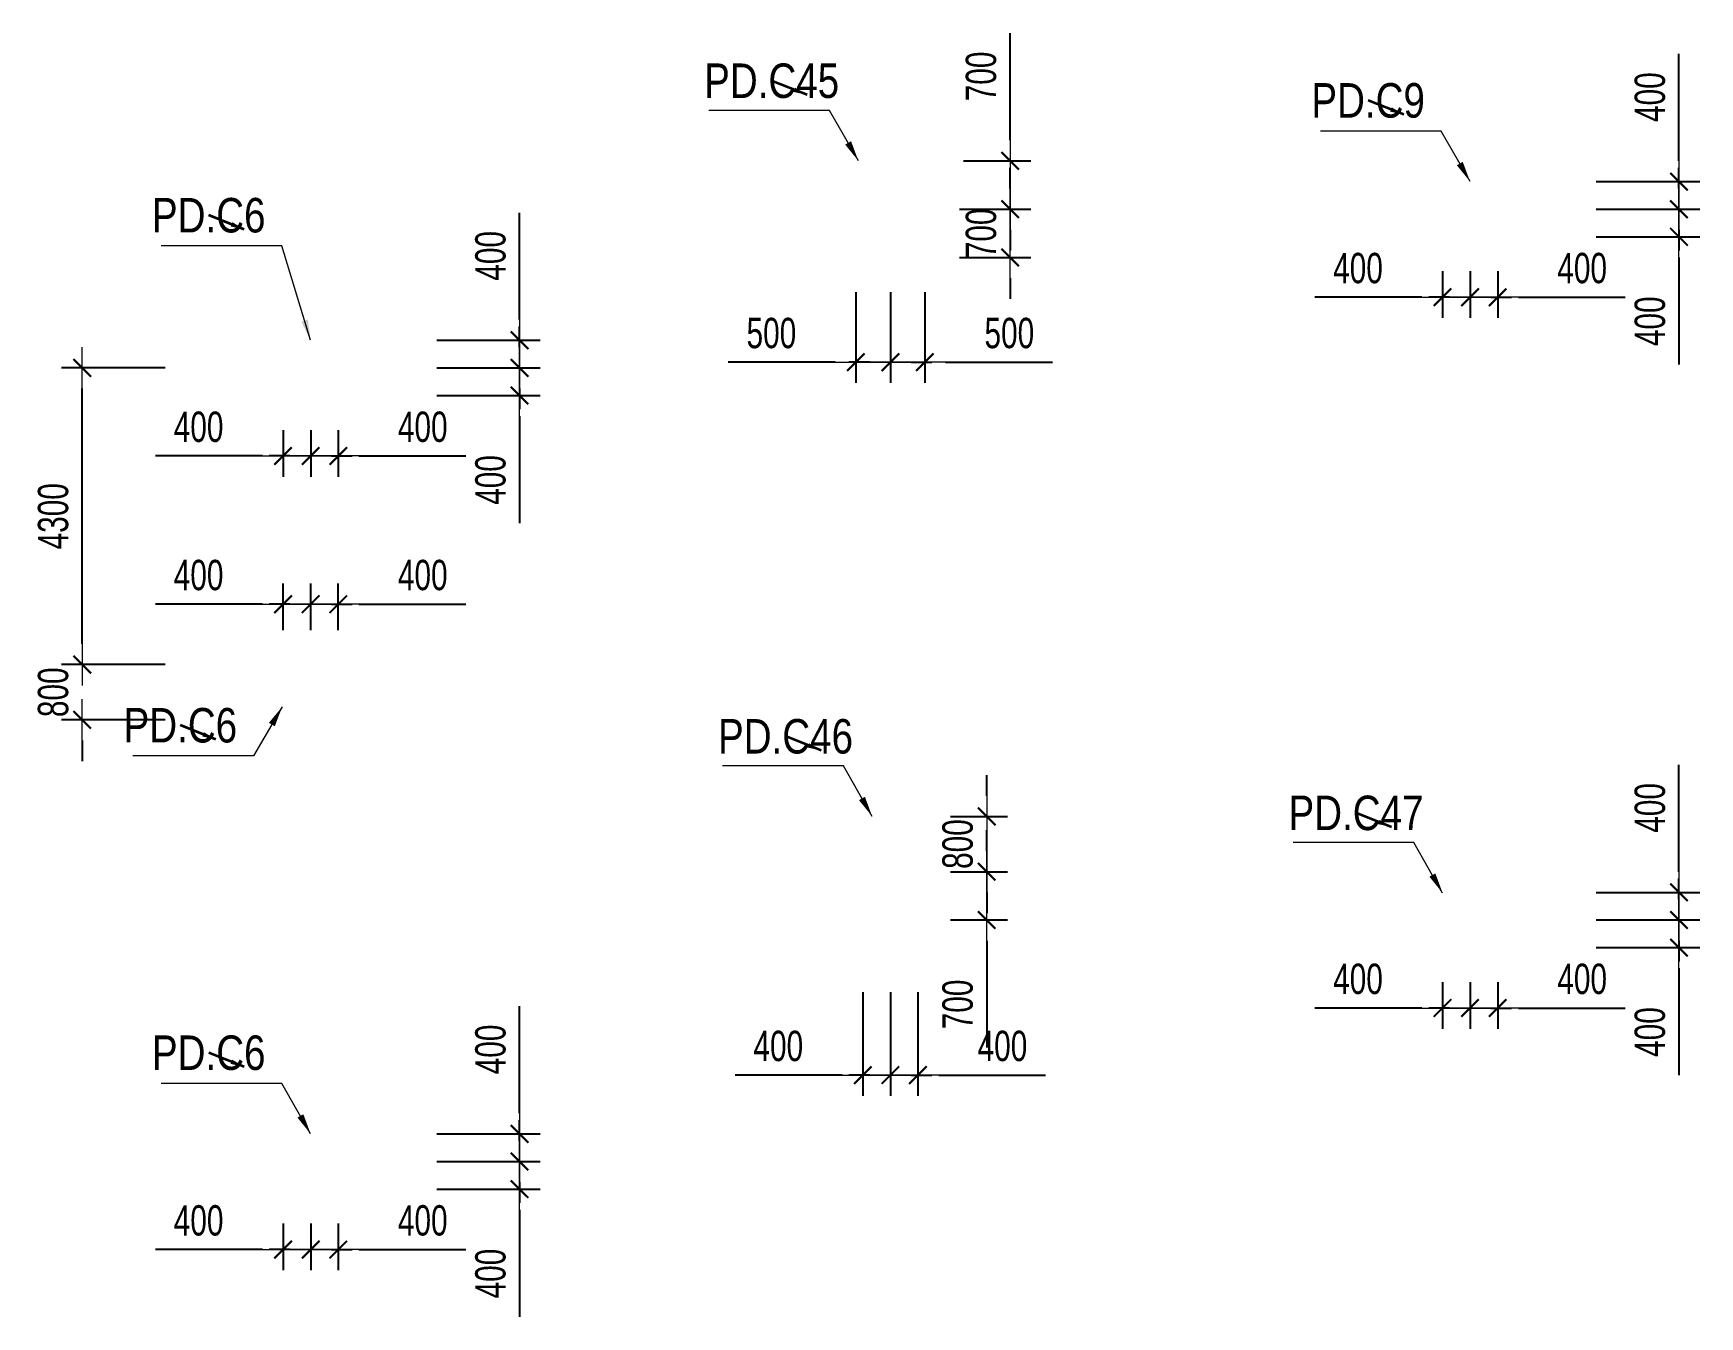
# Model space of a CAD drawing. Header units: millimetres. Extents: x -259680 to 286077, y -1281 to 90611.
# Drawn here: x 93381 to 117527, y 3151 to 21749 of the extents above; entities that cross this region are included whole.
import ezdxf
from ezdxf.enums import TextEntityAlignment as Align

# ---------------------------------------------------------------- set-up
doc = ezdxf.new("R2010")
doc.units = ezdxf.units.MM
doc.layers.get('Defpoints').update_dxf_attribs({"color": 151, "lineweight": 9})
for name, color, linetype, lineweight in [('$0$C1', 20, 'Continuous', 35), ('$1$NDC_S_ANNO', 7, 'Continuous', 20), ('$1$NDC_S_DIM', 1, 'Continuous', 15), ('NDC_S_DIM', 1, 'Continuous', 15)]:
    doc.layers.add(name, color=color, linetype=linetype, lineweight=lineweight)
doc.styles.add('$1$NDC_DIM', font='', dxfattribs={"width": 0.75})
doc.styles.add('$2$ARIAL', font='arial.ttf', dxfattribs={"width": 0.8})
doc.styles.add('NDC_DIM', font='', dxfattribs={"width": 0.75})
doc.styles.get('$1$NDC_DIM').set_extended_font_data('Dotum')
doc.styles.get('NDC_DIM').set_extended_font_data('Dotum')
doc.dimstyles.new('$0$NDC_dim_150', dxfattribs={"dimscale": 150, "dimtxt": 2.2, "dimasz": 1.5, "dimexe": 1.5, "dimexo": 2.5, "dimgap": 1, "dimtad": 1, "dimdec": 0, "dimzin": 0, "dimdsep": 46, "dimtxsty": '$1$NDC_DIM', "dimblk": '$1$DIMMARK', "dimcen": 0.09, "dimdle": 1.2, "dimclrd": 1, "dimclre": 1, "dimclrt": 3, "dimadec": 0, "dimazin": 0, "dimtfac": 1, "dimtdec": 0, "dimtix": 1, "dimtofl": 0, "dimtmove": 0, "dimatfit": 3, "dimfxl": 0, "dimtolj": 1, "dimtzin": 0, "dimarcsym": 0})
doc.dimstyles.new('$1$NDC_dim_iso', dxfattribs={"dimtxt": 2.2, "dimasz": 1, "dimexe": 1.5, "dimexo": 2.5, "dimgap": 1, "dimtad": 1, "dimdec": 0, "dimzin": 0, "dimdsep": 46, "dimtxsty": '$1$NDC_DIM', "dimblk": '$1$DIMMARK', "dimcen": 0.09, "dimdle": 1.2, "dimclrd": 1, "dimclre": 1, "dimclrt": 3, "dimadec": 0, "dimazin": 0, "dimtfac": 1, "dimtdec": 0, "dimtix": 1, "dimtofl": 0, "dimtmove": 0, "dimatfit": 3, "dimfxl": 0, "dimtolj": 1, "dimtzin": 0, "dimarcsym": 0})
doc.dimstyles.new('NDC_dim_200', dxfattribs={"dimscale": 200, "dimtxt": 2.2, "dimasz": 1.5, "dimexe": 1.5, "dimexo": 2.5, "dimgap": 1, "dimtad": 1, "dimdec": 0, "dimzin": 0, "dimdsep": 46, "dimtxsty": 'NDC_DIM', "dimblk": 'DIMMARK', "dimcen": 0.09, "dimdle": 1.2, "dimclrd": 1, "dimclre": 1, "dimclrt": 3, "dimadec": 0, "dimazin": 0, "dimtfac": 1, "dimtdec": 0, "dimtix": 1, "dimtofl": 0, "dimtmove": 0, "dimatfit": 3, "dimfxl": 0, "dimtolj": 1, "dimtzin": 0, "dimarcsym": 0})

# ---------------------------------------------------------------- blocks, each defined once
blk = doc.blocks.new('$1$DIMMARK')
at = {"layer": '$1$NDC_S_DIM', "color": 1}
blk.add_line((-1.5, 0), (1, 0), dxfattribs=at)
at = {"layer": '$1$NDC_S_DIM', "color": 2, "const_width": 0.1}
blk.add_lwpolyline([(-0.424, -0.424), (0.424, 0.424)], dxfattribs=at)
blk = doc.blocks.new('DIMMARK')
at = {"layer": 'NDC_S_DIM', "color": 1}
blk.add_line((-1.5, 0), (1, 0), dxfattribs=at)
at = {"layer": 'NDC_S_DIM', "color": 2, "const_width": 0.1}
blk.add_lwpolyline([(-0.424, -0.424), (0.424, 0.424)], dxfattribs=at)
blk = doc.blocks.new('*D365')
at = {"layer": 'Defpoints', "color": 0, "ltscale": 100, "transparency": 16777216}
for p in [(97400, 5000), (97800, 5000), (97800, 4124)]:
    blk.add_point(p, dxfattribs=at)
at = {"layer": 'NDC_S_DIM', "color": 1, "lineweight": -2, "ltscale": 100, "transparency": 16777216}
for p, q in [((97400, 4500), (97400, 3824)), ((97800, 4500), (97800, 3824)), ((97100, 4124), (96800, 4124)), ((98100, 4124), (99649, 4124))]:
    blk.add_line(p, q, dxfattribs=at)
at = {"layer": 'NDC_S_DIM', "color": 1, "lineweight": -2, "ltscale": 100, "transparency": 16777216, "xscale": 300, "yscale": 300, "zscale": 300}
blk.add_blockref('DIMMARK', (97400, 4124), dxfattribs=at)
at = {"layer": 'NDC_S_DIM', "color": 1, "lineweight": -2, "ltscale": 100, "transparency": 16777216, "xscale": 300, "yscale": 300, "zscale": 300, "rotation": 180}
blk.add_blockref('DIMMARK', (97800, 4124), dxfattribs=at)
at = {"layer": 'NDC_S_DIM', "color": 3, "ltscale": 100, "transparency": 16777216, "insert": (99024, 4544), "char_height": 440, "attachment_point": 5, "style": 'NDC_DIM'}
blk.add_mtext('\\A1;400', dxfattribs=at)
blk = doc.blocks.new('*D366')
at = {"layer": 'Defpoints', "color": 0, "ltscale": 100, "transparency": 16777216}
for p in [(97000, 5000), (97400, 5000), (97400, 4124)]:
    blk.add_point(p, dxfattribs=at)
at = {"layer": 'NDC_S_DIM', "color": 1, "lineweight": -2, "ltscale": 100, "transparency": 16777216}
for p, q in [((97000, 4500), (97000, 3824)), ((97400, 4500), (97400, 3824)), ((96700, 4124), (95151, 4124)), ((97700, 4124), (98000, 4124))]:
    blk.add_line(p, q, dxfattribs=at)
at = {"layer": 'NDC_S_DIM', "color": 1, "lineweight": -2, "ltscale": 100, "transparency": 16777216, "xscale": 300, "yscale": 300, "zscale": 300}
blk.add_blockref('DIMMARK', (97000, 4124), dxfattribs=at)
at = {"layer": 'NDC_S_DIM', "color": 1, "lineweight": -2, "ltscale": 100, "transparency": 16777216, "xscale": 300, "yscale": 300, "zscale": 300, "rotation": 180}
blk.add_blockref('DIMMARK', (97400, 4124), dxfattribs=at)
at = {"layer": 'NDC_S_DIM', "color": 3, "ltscale": 100, "transparency": 16777216, "insert": (95776, 4544), "char_height": 440, "attachment_point": 5, "style": 'NDC_DIM'}
blk.add_mtext('\\A1;400', dxfattribs=at)
blk = doc.blocks.new('*D367')
at = {"layer": 'Defpoints', "color": 0, "ltscale": 100, "transparency": 16777216}
for p in [(97800, 5800), (100427, 5800), (97800, 5400)]:
    blk.add_point(p, dxfattribs=at)
at = {"layer": 'NDC_S_DIM', "color": 1, "lineweight": -2, "ltscale": 100, "transparency": 16777216}
for p, q in [((100427, 6100), (100427, 7649)), ((99227, 5800), (100727, 5800)), ((99227, 5400), (100727, 5400)), ((100427, 5100), (100427, 4800))]:
    blk.add_line(p, q, dxfattribs=at)
at = {"layer": 'NDC_S_DIM', "color": 1, "lineweight": -2, "ltscale": 100, "transparency": 16777216, "xscale": 300, "yscale": 300, "zscale": 300}
for p, rotation in [((100427, 5800), 270), ((100427, 5400), 90)]:
    blk.add_blockref('DIMMARK', p, dxfattribs=dict(at, rotation=rotation))
at = {"layer": 'NDC_S_DIM', "color": 3, "ltscale": 100, "transparency": 16777216, "insert": (100007, 7024), "char_height": 440, "attachment_point": 5, "rotation": 90, "style": 'NDC_DIM'}
blk.add_mtext('\\A1;400', dxfattribs=at)
blk = doc.blocks.new('*D368')
at = {"layer": 'Defpoints', "color": 0, "ltscale": 100, "transparency": 16777216}
for p in [(97800, 5400), (100427, 5400), (97800, 5000)]:
    blk.add_point(p, dxfattribs=at)
at = {"layer": 'NDC_S_DIM', "color": 1, "lineweight": -2, "ltscale": 100, "transparency": 16777216}
for p, q in [((100427, 5700), (100427, 6000)), ((99227, 5400), (100727, 5400)), ((99227, 5000), (100727, 5000)), ((100427, 4700), (100427, 3151))]:
    blk.add_line(p, q, dxfattribs=at)
at = {"layer": 'NDC_S_DIM', "color": 1, "lineweight": -2, "ltscale": 100, "transparency": 16777216, "xscale": 300, "yscale": 300, "zscale": 300}
for p, rotation in [((100427, 5400), 270), ((100427, 5000), 90)]:
    blk.add_blockref('DIMMARK', p, dxfattribs=dict(at, rotation=rotation))
at = {"layer": 'NDC_S_DIM', "color": 3, "ltscale": 100, "transparency": 16777216, "insert": (100007, 3776), "char_height": 440, "attachment_point": 5, "rotation": 90, "style": 'NDC_DIM'}
blk.add_mtext('\\A1;400', dxfattribs=at)
blk = doc.blocks.new('*D369')
at = {"layer": 'Defpoints', "color": 0, "ltscale": 100, "transparency": 16777216}
for p in [(97400, 16500), (97800, 16500), (97800, 15624)]:
    blk.add_point(p, dxfattribs=at)
at = {"layer": 'NDC_S_DIM', "color": 1, "lineweight": -2, "ltscale": 100, "transparency": 16777216}
for p, q in [((97400, 16000), (97400, 15324)), ((97800, 16000), (97800, 15324)), ((97100, 15624), (96800, 15624)), ((98100, 15624), (99649, 15624))]:
    blk.add_line(p, q, dxfattribs=at)
at = {"layer": 'NDC_S_DIM', "color": 1, "lineweight": -2, "ltscale": 100, "transparency": 16777216, "xscale": 300, "yscale": 300, "zscale": 300}
blk.add_blockref('DIMMARK', (97400, 15624), dxfattribs=at)
at = {"layer": 'NDC_S_DIM', "color": 1, "lineweight": -2, "ltscale": 100, "transparency": 16777216, "xscale": 300, "yscale": 300, "zscale": 300, "rotation": 180}
blk.add_blockref('DIMMARK', (97800, 15624), dxfattribs=at)
at = {"layer": 'NDC_S_DIM', "color": 3, "ltscale": 100, "transparency": 16777216, "insert": (99024, 16044), "char_height": 440, "attachment_point": 5, "style": 'NDC_DIM'}
blk.add_mtext('\\A1;400', dxfattribs=at)
blk = doc.blocks.new('*D370')
at = {"layer": 'Defpoints', "color": 0, "ltscale": 100, "transparency": 16777216}
for p in [(97000, 16500), (97400, 16500), (97400, 15624)]:
    blk.add_point(p, dxfattribs=at)
at = {"layer": 'NDC_S_DIM', "color": 1, "lineweight": -2, "ltscale": 100, "transparency": 16777216}
for p, q in [((97000, 16000), (97000, 15324)), ((97400, 16000), (97400, 15324)), ((96700, 15624), (95151, 15624)), ((97700, 15624), (98000, 15624))]:
    blk.add_line(p, q, dxfattribs=at)
at = {"layer": 'NDC_S_DIM', "color": 1, "lineweight": -2, "ltscale": 100, "transparency": 16777216, "xscale": 300, "yscale": 300, "zscale": 300}
blk.add_blockref('DIMMARK', (97000, 15624), dxfattribs=at)
at = {"layer": 'NDC_S_DIM', "color": 1, "lineweight": -2, "ltscale": 100, "transparency": 16777216, "xscale": 300, "yscale": 300, "zscale": 300, "rotation": 180}
blk.add_blockref('DIMMARK', (97400, 15624), dxfattribs=at)
at = {"layer": 'NDC_S_DIM', "color": 3, "ltscale": 100, "transparency": 16777216, "insert": (95776, 16044), "char_height": 440, "attachment_point": 5, "style": 'NDC_DIM'}
blk.add_mtext('\\A1;400', dxfattribs=at)
blk = doc.blocks.new('*D371')
at = {"layer": 'Defpoints', "color": 0, "ltscale": 100, "transparency": 16777216}
for p in [(97800, 17300), (100427, 17300), (97800, 16900)]:
    blk.add_point(p, dxfattribs=at)
at = {"layer": 'NDC_S_DIM', "color": 1, "lineweight": -2, "ltscale": 100, "transparency": 16777216}
for p, q in [((100427, 17600), (100427, 19149)), ((99227, 17300), (100727, 17300)), ((99227, 16900), (100727, 16900)), ((100427, 16600), (100427, 16300))]:
    blk.add_line(p, q, dxfattribs=at)
at = {"layer": 'NDC_S_DIM', "color": 1, "lineweight": -2, "ltscale": 100, "transparency": 16777216, "xscale": 300, "yscale": 300, "zscale": 300}
for p, rotation in [((100427, 17300), 270), ((100427, 16900), 90)]:
    blk.add_blockref('DIMMARK', p, dxfattribs=dict(at, rotation=rotation))
at = {"layer": 'NDC_S_DIM', "color": 3, "ltscale": 100, "transparency": 16777216, "insert": (100007, 18524), "char_height": 440, "attachment_point": 5, "rotation": 90, "style": 'NDC_DIM'}
blk.add_mtext('\\A1;400', dxfattribs=at)
blk = doc.blocks.new('*D372')
at = {"layer": 'Defpoints', "color": 0, "ltscale": 100, "transparency": 16777216}
for p in [(97800, 16900), (100427, 16900), (97800, 16500)]:
    blk.add_point(p, dxfattribs=at)
at = {"layer": 'NDC_S_DIM', "color": 1, "lineweight": -2, "ltscale": 100, "transparency": 16777216}
for p, q in [((100427, 17200), (100427, 17500)), ((99227, 16900), (100727, 16900)), ((99227, 16500), (100727, 16500)), ((100427, 16200), (100427, 14651))]:
    blk.add_line(p, q, dxfattribs=at)
at = {"layer": 'NDC_S_DIM', "color": 1, "lineweight": -2, "ltscale": 100, "transparency": 16777216, "xscale": 300, "yscale": 300, "zscale": 300}
for p, rotation in [((100427, 16900), 270), ((100427, 16500), 90)]:
    blk.add_blockref('DIMMARK', p, dxfattribs=dict(at, rotation=rotation))
at = {"layer": 'NDC_S_DIM', "color": 3, "ltscale": 100, "transparency": 16777216, "insert": (100007, 15276), "char_height": 440, "attachment_point": 5, "rotation": 90, "style": 'NDC_DIM'}
blk.add_mtext('\\A1;400', dxfattribs=at)
blk = doc.blocks.new('*D629')
at = {"layer": 'Defpoints', "color": 0, "ltscale": 100, "transparency": 16777216}
for p in [(97800, 13476), (97400, 12600), (97800, 12600)]:
    blk.add_point(p, dxfattribs=at)
at = {"layer": 'NDC_S_DIM', "color": 1, "lineweight": -2, "ltscale": 100, "transparency": 16777216}
for p, q in [((97400, 13100), (97400, 13776)), ((97800, 13100), (97800, 13776)), ((97100, 13476), (96800, 13476)), ((98100, 13476), (99649, 13476))]:
    blk.add_line(p, q, dxfattribs=at)
at = {"layer": 'NDC_S_DIM', "color": 1, "lineweight": -2, "ltscale": 100, "transparency": 16777216, "xscale": 300, "yscale": 300, "zscale": 300}
blk.add_blockref('DIMMARK', (97400, 13476), dxfattribs=at)
at = {"layer": 'NDC_S_DIM', "color": 1, "lineweight": -2, "ltscale": 100, "transparency": 16777216, "xscale": 300, "yscale": 300, "zscale": 300, "rotation": 180}
blk.add_blockref('DIMMARK', (97800, 13476), dxfattribs=at)
at = {"layer": 'NDC_S_DIM', "color": 3, "ltscale": 100, "transparency": 16777216, "insert": (99024, 13896), "char_height": 440, "attachment_point": 5, "style": 'NDC_DIM'}
blk.add_mtext('\\A1;400', dxfattribs=at)
blk = doc.blocks.new('*D630')
at = {"layer": 'Defpoints', "color": 0, "ltscale": 100, "transparency": 16777216}
for p in [(97400, 13476), (97000, 12600), (97400, 12600)]:
    blk.add_point(p, dxfattribs=at)
at = {"layer": 'NDC_S_DIM', "color": 1, "lineweight": -2, "ltscale": 100, "transparency": 16777216}
for p, q in [((97000, 13100), (97000, 13776)), ((97400, 13100), (97400, 13776)), ((96700, 13476), (95151, 13476)), ((97700, 13476), (98000, 13476))]:
    blk.add_line(p, q, dxfattribs=at)
at = {"layer": 'NDC_S_DIM', "color": 1, "lineweight": -2, "ltscale": 100, "transparency": 16777216, "xscale": 300, "yscale": 300, "zscale": 300}
blk.add_blockref('DIMMARK', (97000, 13476), dxfattribs=at)
at = {"layer": 'NDC_S_DIM', "color": 1, "lineweight": -2, "ltscale": 100, "transparency": 16777216, "xscale": 300, "yscale": 300, "zscale": 300, "rotation": 180}
blk.add_blockref('DIMMARK', (97400, 13476), dxfattribs=at)
at = {"layer": 'NDC_S_DIM', "color": 3, "ltscale": 100, "transparency": 16777216, "insert": (95776, 13896), "char_height": 440, "attachment_point": 5, "style": 'NDC_DIM'}
blk.add_mtext('\\A1;400', dxfattribs=at)
blk = doc.blocks.new('*D737')
at = {"layer": 'Defpoints', "color": 0, "ltscale": 100, "transparency": 16777216}
for p in [(114200, 18800), (114600, 18800), (114600, 17924)]:
    blk.add_point(p, dxfattribs=at)
at = {"layer": 'NDC_S_DIM', "color": 1, "lineweight": -2, "ltscale": 100, "transparency": 16777216}
for p, q in [((114200, 18300), (114200, 17624)), ((114600, 18300), (114600, 17624)), ((113900, 17924), (113600, 17924)), ((114900, 17924), (116449, 17924))]:
    blk.add_line(p, q, dxfattribs=at)
at = {"layer": 'NDC_S_DIM', "color": 1, "lineweight": -2, "ltscale": 100, "transparency": 16777216, "xscale": 300, "yscale": 300, "zscale": 300}
blk.add_blockref('DIMMARK', (114200, 17924), dxfattribs=at)
at = {"layer": 'NDC_S_DIM', "color": 1, "lineweight": -2, "ltscale": 100, "transparency": 16777216, "xscale": 300, "yscale": 300, "zscale": 300, "rotation": 180}
blk.add_blockref('DIMMARK', (114600, 17924), dxfattribs=at)
at = {"layer": 'NDC_S_DIM', "color": 3, "ltscale": 100, "transparency": 16777216, "insert": (115824, 18344), "char_height": 440, "attachment_point": 5, "style": 'NDC_DIM'}
blk.add_mtext('\\A1;400', dxfattribs=at)
blk = doc.blocks.new('*D738')
at = {"layer": 'Defpoints', "color": 0, "ltscale": 100, "transparency": 16777216}
for p in [(113800, 18800), (114200, 18800), (114200, 17924)]:
    blk.add_point(p, dxfattribs=at)
at = {"layer": 'NDC_S_DIM', "color": 1, "lineweight": -2, "ltscale": 100, "transparency": 16777216}
for p, q in [((113800, 18300), (113800, 17624)), ((114200, 18300), (114200, 17624)), ((113500, 17924), (111951, 17924)), ((114500, 17924), (114800, 17924))]:
    blk.add_line(p, q, dxfattribs=at)
at = {"layer": 'NDC_S_DIM', "color": 1, "lineweight": -2, "ltscale": 100, "transparency": 16777216, "xscale": 300, "yscale": 300, "zscale": 300}
blk.add_blockref('DIMMARK', (113800, 17924), dxfattribs=at)
at = {"layer": 'NDC_S_DIM', "color": 1, "lineweight": -2, "ltscale": 100, "transparency": 16777216, "xscale": 300, "yscale": 300, "zscale": 300, "rotation": 180}
blk.add_blockref('DIMMARK', (114200, 17924), dxfattribs=at)
at = {"layer": 'NDC_S_DIM', "color": 3, "ltscale": 100, "transparency": 16777216, "insert": (112576, 18344), "char_height": 440, "attachment_point": 5, "style": 'NDC_DIM'}
blk.add_mtext('\\A1;400', dxfattribs=at)
blk = doc.blocks.new('*D739')
at = {"layer": 'Defpoints', "color": 0, "ltscale": 100, "transparency": 16777216}
for p in [(114600, 19600), (117227, 19600), (114600, 19200)]:
    blk.add_point(p, dxfattribs=at)
at = {"layer": 'NDC_S_DIM', "color": 1, "lineweight": -2, "ltscale": 100, "transparency": 16777216}
for p, q in [((117227, 19900), (117227, 21449)), ((116027, 19600), (117527, 19600)), ((116027, 19200), (117527, 19200)), ((117227, 18900), (117227, 18600))]:
    blk.add_line(p, q, dxfattribs=at)
at = {"layer": 'NDC_S_DIM', "color": 1, "lineweight": -2, "ltscale": 100, "transparency": 16777216, "xscale": 300, "yscale": 300, "zscale": 300}
for p, rotation in [((117227, 19600), 270), ((117227, 19200), 90)]:
    blk.add_blockref('DIMMARK', p, dxfattribs=dict(at, rotation=rotation))
at = {"layer": 'NDC_S_DIM', "color": 3, "ltscale": 100, "transparency": 16777216, "insert": (116807, 20824), "char_height": 440, "attachment_point": 5, "rotation": 90, "style": 'NDC_DIM'}
blk.add_mtext('\\A1;400', dxfattribs=at)
blk = doc.blocks.new('*D740')
at = {"layer": 'Defpoints', "color": 0, "ltscale": 100, "transparency": 16777216}
for p in [(114600, 19200), (117227, 19200), (114600, 18800)]:
    blk.add_point(p, dxfattribs=at)
at = {"layer": 'NDC_S_DIM', "color": 1, "lineweight": -2, "ltscale": 100, "transparency": 16777216}
for p, q in [((117227, 19500), (117227, 19800)), ((116027, 19200), (117527, 19200)), ((116027, 18800), (117527, 18800)), ((117227, 18500), (117227, 16951))]:
    blk.add_line(p, q, dxfattribs=at)
at = {"layer": 'NDC_S_DIM', "color": 1, "lineweight": -2, "ltscale": 100, "transparency": 16777216, "xscale": 300, "yscale": 300, "zscale": 300}
for p, rotation in [((117227, 19200), 270), ((117227, 18800), 90)]:
    blk.add_blockref('DIMMARK', p, dxfattribs=dict(at, rotation=rotation))
at = {"layer": 'NDC_S_DIM', "color": 3, "ltscale": 100, "transparency": 16777216, "insert": (116807, 17576), "char_height": 440, "attachment_point": 5, "rotation": 90, "style": 'NDC_DIM'}
blk.add_mtext('\\A1;400', dxfattribs=at)
blk = doc.blocks.new('*D741')
at = {"layer": 'Defpoints', "color": 0, "ltscale": 100, "transparency": 16777216}
for p in [(114200, 8500), (114600, 8500), (114600, 7624)]:
    blk.add_point(p, dxfattribs=at)
at = {"layer": 'NDC_S_DIM', "color": 1, "lineweight": -2, "ltscale": 100, "transparency": 16777216}
for p, q in [((114200, 8000), (114200, 7324)), ((114600, 8000), (114600, 7324)), ((113900, 7624), (113600, 7624)), ((114900, 7624), (116449, 7624))]:
    blk.add_line(p, q, dxfattribs=at)
at = {"layer": 'NDC_S_DIM', "color": 1, "lineweight": -2, "ltscale": 100, "transparency": 16777216, "xscale": 300, "yscale": 300, "zscale": 300}
blk.add_blockref('DIMMARK', (114200, 7624), dxfattribs=at)
at = {"layer": 'NDC_S_DIM', "color": 1, "lineweight": -2, "ltscale": 100, "transparency": 16777216, "xscale": 300, "yscale": 300, "zscale": 300, "rotation": 180}
blk.add_blockref('DIMMARK', (114600, 7624), dxfattribs=at)
at = {"layer": 'NDC_S_DIM', "color": 3, "ltscale": 100, "transparency": 16777216, "insert": (115824, 8044), "char_height": 440, "attachment_point": 5, "style": 'NDC_DIM'}
blk.add_mtext('\\A1;400', dxfattribs=at)
blk = doc.blocks.new('*D742')
at = {"layer": 'Defpoints', "color": 0, "ltscale": 100, "transparency": 16777216}
for p in [(113800, 8500), (114200, 8500), (114200, 7624)]:
    blk.add_point(p, dxfattribs=at)
at = {"layer": 'NDC_S_DIM', "color": 1, "lineweight": -2, "ltscale": 100, "transparency": 16777216}
for p, q in [((113800, 8000), (113800, 7324)), ((114200, 8000), (114200, 7324)), ((113500, 7624), (111951, 7624)), ((114500, 7624), (114800, 7624))]:
    blk.add_line(p, q, dxfattribs=at)
at = {"layer": 'NDC_S_DIM', "color": 1, "lineweight": -2, "ltscale": 100, "transparency": 16777216, "xscale": 300, "yscale": 300, "zscale": 300}
blk.add_blockref('DIMMARK', (113800, 7624), dxfattribs=at)
at = {"layer": 'NDC_S_DIM', "color": 1, "lineweight": -2, "ltscale": 100, "transparency": 16777216, "xscale": 300, "yscale": 300, "zscale": 300, "rotation": 180}
blk.add_blockref('DIMMARK', (114200, 7624), dxfattribs=at)
at = {"layer": 'NDC_S_DIM', "color": 3, "ltscale": 100, "transparency": 16777216, "insert": (112576, 8044), "char_height": 440, "attachment_point": 5, "style": 'NDC_DIM'}
blk.add_mtext('\\A1;400', dxfattribs=at)
blk = doc.blocks.new('*D743')
at = {"layer": 'Defpoints', "color": 0, "ltscale": 100, "transparency": 16777216}
for p in [(114600, 9300), (117227, 9300), (114600, 8900)]:
    blk.add_point(p, dxfattribs=at)
at = {"layer": 'NDC_S_DIM', "color": 1, "lineweight": -2, "ltscale": 100, "transparency": 16777216}
for p, q in [((117227, 9600), (117227, 11149)), ((116027, 9300), (117527, 9300)), ((116027, 8900), (117527, 8900)), ((117227, 8600), (117227, 8300))]:
    blk.add_line(p, q, dxfattribs=at)
at = {"layer": 'NDC_S_DIM', "color": 1, "lineweight": -2, "ltscale": 100, "transparency": 16777216, "xscale": 300, "yscale": 300, "zscale": 300}
for p, rotation in [((117227, 9300), 270), ((117227, 8900), 90)]:
    blk.add_blockref('DIMMARK', p, dxfattribs=dict(at, rotation=rotation))
at = {"layer": 'NDC_S_DIM', "color": 3, "ltscale": 100, "transparency": 16777216, "insert": (116807, 10524), "char_height": 440, "attachment_point": 5, "rotation": 90, "style": 'NDC_DIM'}
blk.add_mtext('\\A1;400', dxfattribs=at)
blk = doc.blocks.new('*D744')
at = {"layer": 'Defpoints', "color": 0, "ltscale": 100, "transparency": 16777216}
for p in [(114600, 8900), (117227, 8900), (114600, 8500)]:
    blk.add_point(p, dxfattribs=at)
at = {"layer": 'NDC_S_DIM', "color": 1, "lineweight": -2, "ltscale": 100, "transparency": 16777216}
for p, q in [((117227, 9200), (117227, 9500)), ((116027, 8900), (117527, 8900)), ((116027, 8500), (117527, 8500)), ((117227, 8200), (117227, 6651))]:
    blk.add_line(p, q, dxfattribs=at)
at = {"layer": 'NDC_S_DIM', "color": 1, "lineweight": -2, "ltscale": 100, "transparency": 16777216, "xscale": 300, "yscale": 300, "zscale": 300}
for p, rotation in [((117227, 8900), 270), ((117227, 8500), 90)]:
    blk.add_blockref('DIMMARK', p, dxfattribs=dict(at, rotation=rotation))
at = {"layer": 'NDC_S_DIM', "color": 3, "ltscale": 100, "transparency": 16777216, "insert": (116807, 7276), "char_height": 440, "attachment_point": 5, "rotation": 90, "style": 'NDC_DIM'}
blk.add_mtext('\\A1;400', dxfattribs=at)
blk = doc.blocks.new('*D950')
at = {"layer": 'Defpoints', "color": 0, "ltscale": 100, "transparency": 16777216}
for p in [(105300, 18500), (105800, 18500), (105300, 16983)]:
    blk.add_point(p, dxfattribs=at)
at = {"layer": 'NDC_S_DIM', "color": 1, "lineweight": -2, "ltscale": 100, "transparency": 16777216}
for p, q in [((105300, 18000), (105300, 16683)), ((105800, 18000), (105800, 16683)), ((105000, 16983), (103451, 16983)), ((106100, 16983), (106400, 16983))]:
    blk.add_line(p, q, dxfattribs=at)
at = {"layer": 'NDC_S_DIM', "color": 1, "lineweight": -2, "ltscale": 100, "transparency": 16777216, "xscale": 300, "yscale": 300, "zscale": 300}
blk.add_blockref('DIMMARK', (105300, 16983), dxfattribs=at)
at = {"layer": 'NDC_S_DIM', "color": 1, "lineweight": -2, "ltscale": 100, "transparency": 16777216, "xscale": 300, "yscale": 300, "zscale": 300, "rotation": 180}
blk.add_blockref('DIMMARK', (105800, 16983), dxfattribs=at)
at = {"layer": 'NDC_S_DIM', "color": 3, "ltscale": 100, "transparency": 16777216, "insert": (104076, 17403), "char_height": 440, "attachment_point": 5, "style": 'NDC_DIM'}
blk.add_mtext('\\A1;500', dxfattribs=at)
blk = doc.blocks.new('*D951')
at = {"layer": 'Defpoints', "color": 0, "ltscale": 100, "transparency": 16777216}
for p in [(105800, 18500), (106300, 18500), (106300, 16983)]:
    blk.add_point(p, dxfattribs=at)
at = {"layer": 'NDC_S_DIM', "color": 1, "lineweight": -2, "ltscale": 100, "transparency": 16777216}
for p, q in [((105800, 18000), (105800, 16683)), ((106300, 18000), (106300, 16683)), ((105500, 16983), (105200, 16983)), ((106600, 16983), (108149, 16983))]:
    blk.add_line(p, q, dxfattribs=at)
at = {"layer": 'NDC_S_DIM', "color": 1, "lineweight": -2, "ltscale": 100, "transparency": 16777216, "xscale": 300, "yscale": 300, "zscale": 300}
blk.add_blockref('DIMMARK', (105800, 16983), dxfattribs=at)
at = {"layer": 'NDC_S_DIM', "color": 1, "lineweight": -2, "ltscale": 100, "transparency": 16777216, "xscale": 300, "yscale": 300, "zscale": 300, "rotation": 180}
blk.add_blockref('DIMMARK', (106300, 16983), dxfattribs=at)
at = {"layer": 'NDC_S_DIM', "color": 3, "ltscale": 100, "transparency": 16777216, "insert": (107524, 17403), "char_height": 440, "attachment_point": 5, "style": 'NDC_DIM'}
blk.add_mtext('\\A1;500', dxfattribs=at)
blk = doc.blocks.new('*D952')
at = {"layer": 'Defpoints', "color": 0, "ltscale": 100, "transparency": 16777216}
for p in [(106300, 19200), (106300, 18500), (107535, 18500)]:
    blk.add_point(p, dxfattribs=at)
at = {"layer": 'NDC_S_DIM', "color": 1, "lineweight": -2, "ltscale": 100, "transparency": 16777216}
for p, q in [((107535, 19500), (107535, 19800)), ((106800, 19200), (107835, 19200)), ((106800, 18500), (107835, 18500)), ((107535, 18200), (107535, 17900))]:
    blk.add_line(p, q, dxfattribs=at)
at = {"layer": 'NDC_S_DIM', "color": 1, "lineweight": -2, "ltscale": 100, "transparency": 16777216, "xscale": 300, "yscale": 300, "zscale": 300}
for p, rotation in [((107535, 19200), 270), ((107535, 18500), 90)]:
    blk.add_blockref('DIMMARK', p, dxfattribs=dict(at, rotation=rotation))
at = {"layer": 'NDC_S_DIM', "color": 3, "ltscale": 100, "transparency": 16777216, "insert": (107115, 18850), "char_height": 440, "attachment_point": 5, "rotation": 90, "style": 'NDC_DIM'}
blk.add_mtext('\\A1;700', dxfattribs=at)
blk = doc.blocks.new('*D953')
at = {"layer": 'Defpoints', "color": 0, "ltscale": 100, "transparency": 16777216}
for p in [(106360, 19900), (107535, 19900), (106360, 19200)]:
    blk.add_point(p, dxfattribs=at)
at = {"layer": 'NDC_S_DIM', "color": 1, "lineweight": -2, "ltscale": 100, "transparency": 16777216}
for p, q in [((107535, 20200), (107535, 21749)), ((106860, 19900), (107835, 19900)), ((106860, 19200), (107835, 19200)), ((107535, 18900), (107535, 18600))]:
    blk.add_line(p, q, dxfattribs=at)
at = {"layer": 'NDC_S_DIM', "color": 1, "lineweight": -2, "ltscale": 100, "transparency": 16777216, "xscale": 300, "yscale": 300, "zscale": 300}
for p, rotation in [((107535, 19900), 270), ((107535, 19200), 90)]:
    blk.add_blockref('DIMMARK', p, dxfattribs=dict(at, rotation=rotation))
at = {"layer": 'NDC_S_DIM', "color": 3, "ltscale": 100, "transparency": 16777216, "insert": (107115, 21124), "char_height": 440, "attachment_point": 5, "rotation": 90, "style": 'NDC_DIM'}
blk.add_mtext('\\A1;700', dxfattribs=at)
blk = doc.blocks.new('*D954')
at = {"layer": 'Defpoints', "color": 0, "ltscale": 100, "transparency": 16777216}
for p in [(106171, 10400), (106171, 9600), (107196, 9600)]:
    blk.add_point(p, dxfattribs=at)
at = {"layer": 'NDC_S_DIM', "color": 1, "lineweight": -2, "ltscale": 100, "transparency": 16777216}
for p, q in [((107196, 10700), (107196, 11000)), ((106671, 10400), (107496, 10400)), ((106671, 9600), (107496, 9600)), ((107196, 9300), (107196, 9000))]:
    blk.add_line(p, q, dxfattribs=at)
at = {"layer": 'NDC_S_DIM', "color": 1, "lineweight": -2, "ltscale": 100, "transparency": 16777216, "xscale": 300, "yscale": 300, "zscale": 300}
for p, rotation in [((107196, 10400), 270), ((107196, 9600), 90)]:
    blk.add_blockref('DIMMARK', p, dxfattribs=dict(at, rotation=rotation))
at = {"layer": 'NDC_S_DIM', "color": 3, "ltscale": 100, "transparency": 16777216, "insert": (106776, 10000), "char_height": 440, "attachment_point": 5, "rotation": 90, "style": 'NDC_DIM'}
blk.add_mtext('\\A1;800', dxfattribs=at)
blk = doc.blocks.new('*D955')
at = {"layer": 'Defpoints', "color": 0, "ltscale": 100, "transparency": 16777216}
for p in [(106171, 9600), (106171, 8900), (107196, 8900)]:
    blk.add_point(p, dxfattribs=at)
at = {"layer": 'NDC_S_DIM', "color": 1, "lineweight": -2, "ltscale": 100, "transparency": 16777216}
for p, q in [((107196, 9900), (107196, 10200)), ((106671, 9600), (107496, 9600)), ((106671, 8900), (107496, 8900)), ((107196, 8600), (107196, 7051))]:
    blk.add_line(p, q, dxfattribs=at)
at = {"layer": 'NDC_S_DIM', "color": 1, "lineweight": -2, "ltscale": 100, "transparency": 16777216, "xscale": 300, "yscale": 300, "zscale": 300}
for p, rotation in [((107196, 9600), 270), ((107196, 8900), 90)]:
    blk.add_blockref('DIMMARK', p, dxfattribs=dict(at, rotation=rotation))
at = {"layer": 'NDC_S_DIM', "color": 3, "ltscale": 100, "transparency": 16777216, "insert": (106776, 7676), "char_height": 440, "attachment_point": 5, "rotation": 90, "style": 'NDC_DIM'}
blk.add_mtext('\\A1;700', dxfattribs=at)
blk = doc.blocks.new('*D956')
at = {"layer": 'Defpoints', "color": 0, "ltscale": 100, "transparency": 16777216}
for p in [(105800, 9600), (106200, 9600), (106200, 6652)]:
    blk.add_point(p, dxfattribs=at)
at = {"layer": 'NDC_S_DIM', "color": 1, "lineweight": -2, "ltscale": 100, "transparency": 16777216}
for p, q in [((105800, 7852), (105800, 6352)), ((106200, 7852), (106200, 6352)), ((105500, 6652), (105200, 6652)), ((106500, 6652), (108049, 6652))]:
    blk.add_line(p, q, dxfattribs=at)
at = {"layer": 'NDC_S_DIM', "color": 1, "lineweight": -2, "ltscale": 100, "transparency": 16777216, "xscale": 300, "yscale": 300, "zscale": 300}
blk.add_blockref('DIMMARK', (105800, 6652), dxfattribs=at)
at = {"layer": 'NDC_S_DIM', "color": 1, "lineweight": -2, "ltscale": 100, "transparency": 16777216, "xscale": 300, "yscale": 300, "zscale": 300, "rotation": 180}
blk.add_blockref('DIMMARK', (106200, 6652), dxfattribs=at)
at = {"layer": 'NDC_S_DIM', "color": 3, "ltscale": 100, "transparency": 16777216, "insert": (107424, 7072), "char_height": 440, "attachment_point": 5, "style": 'NDC_DIM'}
blk.add_mtext('\\A1;400', dxfattribs=at)
blk = doc.blocks.new('*D957')
at = {"layer": 'Defpoints', "color": 0, "ltscale": 100, "transparency": 16777216}
for p in [(105400, 9600), (105800, 9600), (105800, 6652)]:
    blk.add_point(p, dxfattribs=at)
at = {"layer": 'NDC_S_DIM', "color": 1, "lineweight": -2, "ltscale": 100, "transparency": 16777216}
for p, q in [((105400, 7852), (105400, 6352)), ((105800, 7852), (105800, 6352)), ((105100, 6652), (103551, 6652)), ((106100, 6652), (106400, 6652))]:
    blk.add_line(p, q, dxfattribs=at)
at = {"layer": 'NDC_S_DIM', "color": 1, "lineweight": -2, "ltscale": 100, "transparency": 16777216, "xscale": 300, "yscale": 300, "zscale": 300}
blk.add_blockref('DIMMARK', (105400, 6652), dxfattribs=at)
at = {"layer": 'NDC_S_DIM', "color": 1, "lineweight": -2, "ltscale": 100, "transparency": 16777216, "xscale": 300, "yscale": 300, "zscale": 300, "rotation": 180}
blk.add_blockref('DIMMARK', (105800, 6652), dxfattribs=at)
at = {"layer": 'NDC_S_DIM', "color": 3, "ltscale": 100, "transparency": 16777216, "insert": (104176, 7072), "char_height": 440, "attachment_point": 5, "style": 'NDC_DIM'}
blk.add_mtext('\\A1;400', dxfattribs=at)
blk = doc.blocks.new('*D1140')
at = {"layer": 'Defpoints', "color": 0, "ltscale": 100, "transparency": 16777216}
for p in [(94090, 16900), (97000, 16900), (97000, 12600)]:
    blk.add_point(p, dxfattribs=at)
at = {"layer": 'NDC_S_DIM', "color": 1, "lineweight": -2, "ltscale": 100, "transparency": 16777216}
for p, q in [((95290, 16900), (93790, 16900)), ((94090, 12900), (94090, 16600)), ((95290, 12600), (93790, 12600))]:
    blk.add_line(p, q, dxfattribs=at)
at = {"layer": 'NDC_S_DIM', "color": 1, "lineweight": -2, "ltscale": 100, "transparency": 16777216, "xscale": 300, "yscale": 300, "zscale": 300}
for p, rotation in [((94090, 16900), 90), ((94090, 12600), 270)]:
    blk.add_blockref('DIMMARK', p, dxfattribs=dict(at, rotation=rotation))
at = {"layer": 'NDC_S_DIM', "color": 3, "ltscale": 100, "transparency": 16777216, "insert": (93670, 14750), "char_height": 440, "attachment_point": 5, "rotation": 90, "style": 'NDC_DIM'}
blk.add_mtext('\\A1;4300', dxfattribs=at)
blk = doc.blocks.new('*D1141')
at = {"layer": 'Defpoints', "color": 0, "ltscale": 100, "transparency": 16777216}
for p in [(97000, 12600), (94090, 11800), (97000, 11800)]:
    blk.add_point(p, dxfattribs=at)
at = {"layer": 'NDC_S_DIM', "color": 1, "lineweight": -2, "ltscale": 100, "transparency": 16777216}
for p, q in [((94090, 12900), (94090, 13200)), ((95290, 12600), (93790, 12600)), ((95290, 11800), (93790, 11800)), ((94090, 11500), (94090, 11200))]:
    blk.add_line(p, q, dxfattribs=at)
at = {"layer": 'NDC_S_DIM', "color": 1, "lineweight": -2, "ltscale": 100, "transparency": 16777216, "xscale": 300, "yscale": 300, "zscale": 300}
for p, rotation in [((94090, 12600), 270), ((94090, 11800), 90)]:
    blk.add_blockref('DIMMARK', p, dxfattribs=dict(at, rotation=rotation))
at = {"layer": 'NDC_S_DIM', "color": 3, "ltscale": 100, "transparency": 16777216, "insert": (93670, 12200), "char_height": 440, "attachment_point": 5, "rotation": 90, "style": 'NDC_DIM'}
blk.add_mtext('\\A1;800', dxfattribs=at)
blk = doc.blocks.new('*U214')
at = {"layer": '$1$NDC_S_ANNO', "ltscale": 0.8, "style": '$2$ARIAL', "width": 0.8, "flags": 1}
blk.add_attdef('CHU_THICH', text='', height=2.5, dxfattribs=at).set_placement((0, 0), align=Align.MIDDLE_CENTER)
at = {"layer": '$1$NDC_S_ANNO', "ltscale": 0.8, "style": '$2$ARIAL', "width": 0.8}
blk.add_attdef('TEN', text='', height=2.5, dxfattribs=at).set_placement((-2.58, 1.03), align=Align.MIDDLE_CENTER)
at = {"layer": 'Defpoints'}
blk.add_leader([(0, 0), (-2.58, 1.03)], dimstyle='$1$NDC_dim_iso', override={"dimgap": 0.625, "dimtad": 0}, dxfattribs=at)
blk = doc.blocks.new('$0$co t check')
at = {"layer": '$0$C1', "xscale": 200, "yscale": 200, "zscale": 200}
for p, values in [((102555, 20856), {'TEN': 'PD.C45'}), ((111198, 20571), {'TEN': 'PD.C9'}), ((94398, 18907), {'TEN': 'PD.C6'}), ((93987, 11516), {'TEN': 'PD.C6'}), ((102756, 11356), {'TEN': 'PD.C46'}), ((111022, 10246), {'TEN': 'PD.C47'}), ((94398, 6771), {'TEN': 'PD.C6'})]:
    blk.add_blockref('*U214', p, dxfattribs=at).add_auto_attribs(values)
at = {"layer": '$0$C1'}
for points in [[(103296, 19900), (102878, 20632), (101129, 20632)], [(112159, 19600), (111742, 20332), (109993, 20332)], [(95359, 17300), (94942, 18668), (93193, 18668)], [(94948, 11991), (94531, 11277), (92782, 11277)], [(103496, 10400), (103079, 11132), (101329, 11132)], [(111762, 9290), (111345, 10022), (109596, 10022)], [(95359, 5800), (94942, 6532), (93193, 6532)]]:
    blk.add_leader(points, dimstyle='$0$NDC_dim_150', override={"dimasz": 2, "dimgap": 1, "dimtad": 0}, dxfattribs=at)

msp = doc.modelspace()

# ---------------------------------------------------------------- block references
at = {"layer": '$1$NDC_S_DIM'}
msp.add_blockref('$0$co t check', (2040.6, 0), dxfattribs=at)

# ---------------------------------------------------------------- dimensions: what is measured, and where the dimension line sits
at = {"layer": 'NDC_S_DIM', "ltscale": 100}
for base, p1, p2, picture, middle in [((107534.9, 19900), (106360, 19200), (106360, 19900), '*D953', (107534.9, 21124.3)), ((117226.7, 19600), (114600, 19200), (114600, 19600), '*D739', (117226.7, 20824.3)), ((117226.7, 19200), (114600, 18800), (114600, 19200), '*D740', (117226.7, 17575.7)), ((100426.7, 17300), (97800, 16900), (97800, 17300), '*D371', (100426.7, 18524.3)), ((100426.7, 16900), (97800, 16500), (97800, 16900), '*D372', (100426.7, 15275.7)), ((117226.7, 9300), (114600, 8900), (114600, 9300), '*D743', (117226.7, 10524.3)), ((107196.3, 8900), (106170.7, 9600), (106170.7, 8900), '*D955', (107196.3, 7675.7)), ((117226.7, 8900), (114600, 8500), (114600, 8900), '*D744', (117226.7, 7275.7)), ((100426.7, 5800), (97800, 5400), (97800, 5800), '*D367', (100426.7, 7024.3)), ((100426.7, 5400), (97800, 5000), (97800, 5400), '*D368', (100426.7, 3775.7))]:
    dim = msp.add_linear_dim(base=base, p1=p1, p2=p2, angle=90, dimstyle='NDC_dim_200', dxfattribs=at)
    dim.commit()
    dim.dimension.update_dxf_attribs({"geometry": picture, "text_midpoint": middle, "dimtype": 160})
for base, p1, p2, picture, middle in [((107534.9, 18500), (106300, 19200), (106300, 18500), '*D952', (107114.9, 18850)), ((94090, 16900), (97000, 12600), (97000, 16900), '*D1140', (93670, 14750)), ((94090, 11800), (97000, 12600), (97000, 11800), '*D1141', (93670, 12200)), ((107196.3, 9600), (106170.7, 10400), (106170.7, 9600), '*D954', (106776.3, 10000))]:
    dim = msp.add_linear_dim(base=base, p1=p1, p2=p2, angle=90, dimstyle='NDC_dim_200', dxfattribs=at)
    dim.commit()
    dim.dimension.update_dxf_attribs({"geometry": picture, "text_midpoint": middle})
for base, p1, p2, picture, middle in [((114200, 17924.4), (113800, 18800), (114200, 18800), '*D738', (112575.7, 17924.4)), ((114600, 17924.4), (114200, 18800), (114600, 18800), '*D737', (115824.3, 17924.4)), ((105300, 16982.9), (105800, 18500), (105300, 18500), '*D950', (104075.7, 16982.9)), ((106300, 16982.9), (105800, 18500), (106300, 18500), '*D951', (107524.3, 16982.9)), ((97400, 15624.4), (97000, 16500), (97400, 16500), '*D370', (95775.7, 15624.4)), ((97800, 15624.4), (97400, 16500), (97800, 16500), '*D369', (99024.3, 15624.4)), ((97400, 13475.6), (97000, 12600), (97400, 12600), '*D630', (95775.7, 13475.6)), ((97800, 13475.6), (97400, 12600), (97800, 12600), '*D629', (99024.3, 13475.6)), ((105800, 6652.1), (105400, 9600), (105800, 9600), '*D957', (104175.7, 6652.1)), ((106200, 6652.1), (105800, 9600), (106200, 9600), '*D956', (107424.3, 6652.1)), ((114200, 7624.4), (113800, 8500), (114200, 8500), '*D742', (112575.7, 7624.4)), ((114600, 7624.4), (114200, 8500), (114600, 8500), '*D741', (115824.3, 7624.4)), ((97400, 4124.4), (97000, 5000), (97400, 5000), '*D366', (95775.7, 4124.4)), ((97800, 4124.4), (97400, 5000), (97800, 5000), '*D365', (99024.3, 4124.4))]:
    dim = msp.add_linear_dim(base=base, p1=p1, p2=p2, dimstyle='NDC_dim_200', dxfattribs=at)
    dim.commit()
    dim.dimension.update_dxf_attribs({"geometry": picture, "text_midpoint": middle, "dimtype": 160})

doc.saveas('drawing.dxf')
